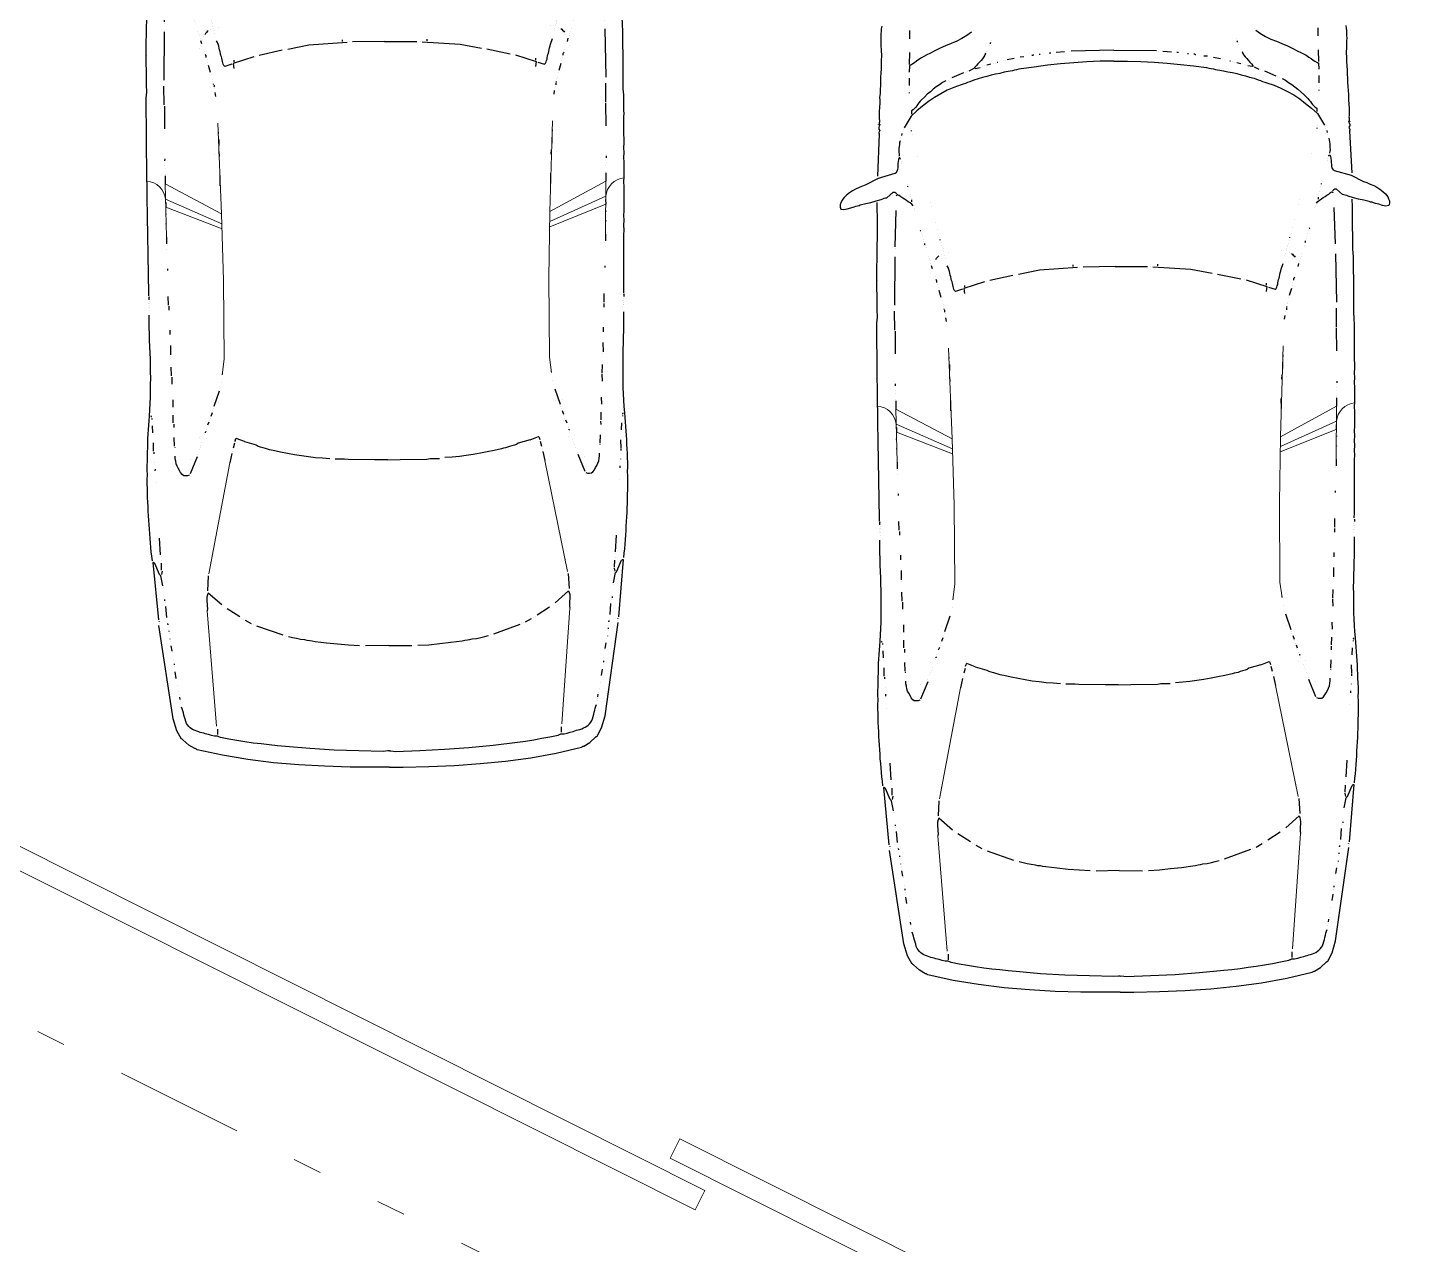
# Model space of a CAD drawing. Header units: metres. Extents: x -45 to 1930, y -347 to 488.
# Drawn here: x 108.875 to 113.662, y -26.17 to -21.972 of the extents above; entities that cross this region are included whole.
import ezdxf

# ---------------------------------------------------------------- set-up
doc = ezdxf.new("R2010")
doc.units = ezdxf.units.M
doc.linetypes.add('GETRENNT', pattern=[31.75, 12.7, -6.35, 0, -6.35, 0, -6.35])
doc.layers.add('ZDIVO', color=1, linetype='Continuous')

# ---------------------------------------------------------------- blocks, each defined once
blk = doc.blocks.new('BMW3-PUD')
at = {"lineweight": 0}
for p, q in [((2.5694, 0.7572), (2.3861, 0.7602)), ((2.3861, 0.7602), (2.4905, 0.5663)), ((2.4387, 0.7593), (2.5245, 0.5656)), ((2.4664, 0.7589), (2.5425, 0.5652)), ((3.8595, 0.6254), (4.2578, 0.5956)), ((3.3491, 0.5435), (3.7319, 0.6186)), ((2.3861, -0.7602), (2.4905, -0.5663)), ((2.4387, -0.7593), (2.5245, -0.5656)), ((2.4664, -0.7589), (2.5425, -0.5652)), ((3.3491, -0.5435), (3.7319, -0.6186)), ((3.8595, -0.6254), (4.2578, -0.5956)), ((2.5694, -0.7572), (2.3861, -0.7602))]:
    blk.add_line(p, q, dxfattribs=at)
for points in [[(1.5236, 0.7387), (1.5228, 0.7394), (1.5213, 0.7394), (1.5198, 0.7409), (1.519, 0.7424), (1.525, 0.7447), (1.5318, 0.7463), (1.5393, 0.7471), (1.546, 0.7472), (1.5528, 0.748), (1.5595, 0.7489), (1.5663, 0.7512), (1.5715, 0.7543), (1.5722, 0.7558), (1.573, 0.7573), (1.5737, 0.758), (1.5737, 0.758), (1.5902, 0.8161), (1.6115, 0.8584), (1.6159, 0.8704), (1.621, 0.8818), (1.6261, 0.8938), (1.632, 0.9044), (1.6386, 0.915), (1.6468, 0.9249), (1.6549, 0.934), (1.6653, 0.9416), (1.6691, 0.9432), (1.6728, 0.9447), (1.6765, 0.9462), (1.6803, 0.9471), (1.684, 0.9471), (1.6878, 0.9471), (1.6916, 0.9464), (1.6953, 0.9457), (1.697, 0.9345), (1.6948, 0.9232), (1.6905, 0.9111), (1.6876, 0.8991), (1.6855, 0.893), (1.684, 0.8878), (1.6833, 0.8825), (1.6811, 0.878), (1.6768, 0.8592), (1.6725, 0.8411), (1.6675, 0.823), (1.6625, 0.8057), (1.6603, 0.8004), (1.6588, 0.7951), (1.6574, 0.7906), (1.6567, 0.7861), (1.6382, 0.7648), (1.6375, 0.7618), (1.6382, 0.7588), (1.6398, 0.7558), (1.6413, 0.7536), (1.6413, 0.7536), (1.6428, 0.7529), (1.6436, 0.7521), (1.6436, 0.7521)], [(1.0738, 0.8016), (1.0821, 0.8025), (1.0911, 0.8033), (1.1001, 0.8035), (1.1083, 0.8036), (1.1173, 0.8037), (1.1264, 0.803), (1.1354, 0.8031), (1.1444, 0.8025), (1.1534, 0.8026), (1.1617, 0.8019), (1.1707, 0.802), (1.1797, 0.8022), (1.1887, 0.8023), (1.1977, 0.8024), (1.212, 0.8033), (1.227, 0.8042), (1.2412, 0.8051), (1.2555, 0.8053), (1.269, 0.8055), (1.2833, 0.8064), (1.2975, 0.8073), (1.311, 0.809), (1.3193, 0.8083), (1.3268, 0.8084), (1.3335, 0.8085), (1.341, 0.8093), (1.3485, 0.8094), (1.356, 0.8103), (1.3636, 0.8104), (1.3718, 0.8104), (1.3756, 0.8105), (1.3786, 0.8105), (1.3816, 0.8106), (1.3853, 0.8106), (1.3883, 0.8099), (1.3914, 0.8099), (1.3951, 0.81), (1.3988, 0.8108), (1.4004, 0.8108), (1.4018, 0.8108), (1.4026, 0.8101), (1.4041, 0.8086), (1.4094, 0.8109), (1.4146, 0.8125), (1.4198, 0.8125), (1.4244, 0.8088), (1.4319, 0.8127), (1.4334, 0.8127), (1.4349, 0.812), (1.4356, 0.8112), (1.4379, 0.8112), (1.582, 0.8182)], [(1.4055, 0.8139), (1.4055, 0.8139), (1.4048, 0.8139), (1.4041, 0.8138), (1.4041, 0.8138)], [(1.4378, 0.8143), (1.4378, 0.8143)], [(2.7721, 0.8189), (2.7556, 0.8195), (2.7391, 0.8193), (2.7225, 0.8198), (2.7053, 0.8196), (2.6887, 0.8202), (2.6722, 0.82), (2.6557, 0.8205), (2.6392, 0.8203), (2.6226, 0.8209), (2.6054, 0.8207), (2.5889, 0.8212), (2.5724, 0.821), (2.5558, 0.8216), (2.5393, 0.8214), (2.522, 0.8219), (2.5055, 0.8217), (2.489, 0.8223), (2.4725, 0.8221), (2.4559, 0.8226), (2.4387, 0.8224), (2.4221, 0.823), (2.4056, 0.8228), (2.3891, 0.8226), (2.3718, 0.8232), (2.3553, 0.823), (2.3388, 0.8235), (2.3215, 0.8233), (2.305, 0.8231), (2.2885, 0.8236), (2.272, 0.8234), (2.2547, 0.824), (2.2382, 0.8238), (2.2276, 0.8237), (2.2171, 0.8236), (2.2059, 0.8234), (2.1954, 0.8233), (2.1848, 0.8232), (2.1743, 0.8238), (2.1638, 0.8237), (2.1533, 0.8243), (2.1428, 0.8242), (2.1315, 0.824), (2.121, 0.8239), (2.1105, 0.8238), (2.1, 0.8237), (2.0895, 0.8235), (2.079, 0.8226), (2.0685, 0.8218), (2.0437, 0.8222), (2.0189, 0.8227), (1.9942, 0.8224), (1.9694, 0.8228), (1.9446, 0.8225), (1.9198, 0.8222), (1.8951, 0.822), (1.8703, 0.8217), (1.8455, 0.8206), (1.8207, 0.8203), (1.796, 0.82), (1.7712, 0.8197), (1.7464, 0.8194), (1.7224, 0.8192), (1.6976, 0.8196), (1.6728, 0.8193)], [(1.9431, 0.8203), (1.9431, 0.8203)], [(2.7751, 0.8182), (2.7781, 0.819), (2.7804, 0.819), (2.7826, 0.819), (2.7849, 0.8191)], [(2.7924, 0.8169), (2.7924, 0.8169)], [(2.7984, 0.8192), (2.7984, 0.8192)], [(2.7984, 0.8162), (2.7984, 0.8162)], [(2.8059, 0.8186), (2.8059, 0.8186)], [(2.8119, 0.8194), (2.8119, 0.8194)], [(2.8127, 0.8164), (2.8127, 0.8164)], [(2.8224, 0.8158), (2.8224, 0.8158)], [(3.686, 0.8133), (3.6702, 0.8146), (3.6552, 0.8167), (3.6394, 0.818), (3.6236, 0.8193), (3.6086, 0.8206), (3.5928, 0.8219), (3.577, 0.8225), (3.5612, 0.8238), (3.5455, 0.8244), (3.5304, 0.8257), (3.5146, 0.8263), (3.4989, 0.8268), (3.4831, 0.8274), (3.4673, 0.828), (3.4516, 0.8285), (3.4365, 0.8284), (3.4208, 0.8289), (3.405, 0.8287), (3.3892, 0.8285), (3.3734, 0.8291), (3.3577, 0.8289), (3.3419, 0.828), (3.3269, 0.8278), (3.3111, 0.8276), (3.2954, 0.8267), (3.2796, 0.8265), (3.2639, 0.8255), (3.2489, 0.8246), (3.2331, 0.8236), (3.2173, 0.8227), (3.2024, 0.821), (3.1866, 0.8201), (3.1648, 0.8183), (3.1431, 0.8166), (3.1213, 0.8156), (3.0988, 0.8153), (3.077, 0.815), (3.0552, 0.8148), (3.0334, 0.8153), (3.0117, 0.815), (2.9899, 0.8155), (2.9681, 0.816), (2.9463, 0.8172), (2.9246, 0.8177), (2.9028, 0.8182), (2.881, 0.8187), (2.86, 0.8185), (2.8382, 0.8189)], [(3.1904, 0.8127), (3.1897, 0.8134), (3.1889, 0.8134), (3.1874, 0.8141), (3.1866, 0.8149)], [(3.195, 0.8119), (3.195, 0.8119), (3.1964, 0.812), (3.1972, 0.812), (3.1979, 0.812)], [(3.2446, 0.8088), (3.2205, 0.81)], [(3.3076, 0.8065), (3.2791, 0.8062)], [(3.3107, 0.8058), (3.3121, 0.8058), (3.3136, 0.8058), (3.3144, 0.8059), (3.3167, 0.8059)], [(3.3452, 0.804), (3.3452, 0.804), (3.346, 0.804), (3.346, 0.804), (3.346, 0.804)], [(3.3693, 0.802), (3.376, 0.8021)], [(3.4174, 0.7988), (3.4174, 0.7988)], [(3.6653, 0.7845), (3.6082, 0.7884)], [(3.6699, 0.7831), (3.6699, 0.7831)], [(3.6856, 0.7832), (3.6856, 0.7832)], [(3.7728, 0.7775), (3.7374, 0.7846), (3.7367, 0.7854), (3.7359, 0.7869), (3.7344, 0.7876), (3.7329, 0.7891), (3.6951, 0.8051), (3.6944, 0.8059), (3.6936, 0.8074), (3.6921, 0.8089), (3.692, 0.8111), (3.8897, 0.794)], [(3.7187, 0.7814), (3.6939, 0.7818)], [(3.7217, 0.7799), (3.7329, 0.7816)], [(3.7773, 0.7768), (3.7773, 0.7768)], [(3.8202, 0.7721), (3.8209, 0.7721), (3.8217, 0.7721), (3.8224, 0.7721), (3.8239, 0.7721)], [(3.8315, 0.77), (3.8315, 0.77)], [(3.8818, 0.7646), (3.8442, 0.7679)], [(3.8965, 0.791), (3.8965, 0.791), (3.8965, 0.791), (3.8958, 0.791), (3.8958, 0.791), (3.8958, 0.791), (3.8965, 0.791), (3.8965, 0.791), (3.8965, 0.791)], [(3.9033, 0.7896), (3.9033, 0.7896)], [(4.4034, 0), (4.4032, 0.0469), (4.4022, 0.1355), (4.3989, 0.2241), (4.3933, 0.3126), (4.3855, 0.4004), (4.374, 0.4881), (4.3586, 0.5758), (4.3388, 0.6634), (4.3373, 0.6649), (4.3358, 0.6671), (4.335, 0.6694), (4.335, 0.6709), (4.3227, 0.6917), (4.3037, 0.7125), (4.3029, 0.714), (4.3022, 0.7148), (4.3021, 0.7163), (4.3014, 0.717), (4.2727, 0.7325), (4.2312, 0.7447), (3.9093, 0.7919)], [(1.1907, 0), (1.1907, 0.0026), (1.1909, 0.0476), (1.1927, 0.0935), (1.1959, 0.1386), (1.1991, 0.1836), (1.2038, 0.2295), (1.2093, 0.2746), (1.2155, 0.3197), (1.2169, 0.328), (1.2183, 0.3356), (1.2197, 0.3431), (1.2219, 0.3499), (1.2233, 0.3574), (1.2247, 0.3649), (1.2254, 0.3717), (1.2268, 0.3785), (1.2304, 0.3935), (1.2332, 0.4086), (1.2368, 0.4236), (1.2411, 0.4387), (1.2447, 0.4538), (1.249, 0.4681), (1.2533, 0.4831), (1.2584, 0.4975), (1.2613, 0.5058), (1.2642, 0.5126), (1.2671, 0.5201), (1.2693, 0.5276), (1.278, 0.5525), (1.2875, 0.5752), (1.2993, 0.5978), (1.3118, 0.6198), (1.3258, 0.6402), (1.3413, 0.6607), (1.3583, 0.6811), (1.3761, 0.7009), (1.4164, 0.7254)], [(1.4224, 0.7277), (1.4224, 0.7277)], [(1.4291, 0.73), (1.4291, 0.73)], [(1.4351, 0.7331), (1.4426, 0.734)], [(1.4485, 0.7363), (1.4485, 0.7363)], [(1.4613, 0.7394), (1.468, 0.741), (1.474, 0.7418), (1.4807, 0.7427), (1.4867, 0.7435), (1.4935, 0.7436), (1.5003, 0.7437), (1.507, 0.743), (1.5138, 0.7423)], [(1.5312, 0.735), (1.5312, 0.735)], [(1.5379, 0.7336), (1.5379, 0.7336)], [(1.6856, 0.6955), (1.6802, 0.7007), (1.6749, 0.7059), (1.6711, 0.7127), (1.6665, 0.7186), (1.6627, 0.7253), (1.6588, 0.7313), (1.6543, 0.738), (1.6489, 0.7439), (1.6489, 0.7454), (1.6482, 0.7469), (1.6474, 0.7484), (1.6474, 0.7492), (1.6474, 0.7507), (1.6481, 0.7514), (1.6496, 0.7529), (1.6503, 0.7537)], [(1.7014, 0.7558), (1.8267, 0.7596)], [(1.8327, 0.7574), (1.8327, 0.7574)], [(1.8612, 0.76), (2.0279, 0.762)], [(2.1135, 0.7622), (2.0489, 0.7622)], [(2.1173, 0.7608), (2.1961, 0.7617)], [(2.2997, 0.7614), (2.3065, 0.7615)], [(2.3223, 0.7617), (2.3223, 0.7617)], [(2.332, 0.7604), (2.332, 0.7604)], [(2.3538, 0.7606), (2.3538, 0.7606)], [(2.3576, 0.7599), (2.3861, 0.7602)], [(2.4499, 0.7587), (2.4664, 0.7589)], [(2.489, 0.7592), (2.489, 0.7592), (2.4905, 0.7592), (2.4912, 0.7592), (2.4912, 0.7592)], [(2.4987, 0.7586), (2.4987, 0.7586)], [(2.5228, 0.7589), (2.5228, 0.7589), (2.5243, 0.7589), (2.525, 0.7589), (2.525, 0.7589)], [(2.5694, 0.7572), (2.5926, 0.7574)], [(2.5987, 0.7553), (2.5987, 0.7553)], [(2.6114, 0.7577), (2.6114, 0.7577)], [(2.679, 0.754), (2.6805, 0.754), (2.6813, 0.754), (2.6828, 0.754), (2.6843, 0.754)], [(2.8044, 0.7517), (2.7744, 0.7521)], [(2.8082, 0.7503), (2.821, 0.7504)], [(2.8908, 0.7475), (2.9059, 0.7477)], [(2.9434, 0.7459), (2.9757, 0.7463)], [(2.9825, 0.7456), (2.9825, 0.7456)], [(3.0486, 0.7434), (3.0186, 0.7438)], [(3.0523, 0.7419), (3.0764, 0.7422)], [(3.1312, 0.7391), (3.156, 0.7394)], [(3.2101, 0.7378), (3.1838, 0.7382)], [(3.2146, 0.7363), (3.2266, 0.7365)], [(3.2905, 0.7342), (3.2612, 0.7354)], [(3.295, 0.7335), (3.295, 0.7335), (3.2957, 0.7336), (3.2965, 0.7336), (3.2965, 0.7336)], [(3.391, 0.6844), (3.3931, 0.6904), (3.3938, 0.6972), (3.393, 0.7032), (3.3892, 0.7084), (3.3823, 0.7136), (3.3748, 0.718), (3.3672, 0.7224), (3.3597, 0.726), (3.3514, 0.729), (3.3423, 0.7304), (3.3341, 0.7317), (3.3251, 0.7316)], [(3.9067, 0.7604), (3.9059, 0.7603), (3.9044, 0.7611), (3.9036, 0.7618), (3.9021, 0.7618)], [(3.9277, 0.7576), (3.9277, 0.7576), (3.9285, 0.7576), (3.93, 0.7576), (3.9307, 0.7577)], [(3.9382, 0.757), (3.9382, 0.757)], [(3.9555, 0.7549), (3.9555, 0.7549), (3.9563, 0.7549), (3.957, 0.755), (3.957, 0.755)], [(3.9653, 0.7528), (3.9653, 0.7528)], [(3.9984, 0.7472), (3.9796, 0.7507)], [(4.0029, 0.7458), (4.0029, 0.7458)], [(4.0285, 0.7423), (4.0285, 0.7423)], [(4.0413, 0.7402), (4.0428, 0.7402), (4.0435, 0.7402), (4.0451, 0.7402), (4.0458, 0.7402)], [(4.0526, 0.7396), (4.0526, 0.7396)], [(4.0924, 0.7333), (4.0699, 0.7368)], [(4.1165, 0.7291), (4.1165, 0.7291)], [(4.1376, 0.7248), (4.1376, 0.7248)], [(4.1489, 0.7227), (4.1489, 0.7227)], [(4.1654, 0.7207), (4.1564, 0.7221)], [(4.1699, 0.72), (4.1699, 0.72)], [(1.081, 0.7041), (1.1088, 0.7044)], [(1.0873, 0.4909), (1.0991, 0.5068), (1.1094, 0.5235), (1.1182, 0.5416), (1.1262, 0.5612), (1.1343, 0.5801), (1.1423, 0.599), (1.1511, 0.6179), (1.1607, 0.6352), (1.165, 0.645), (1.1702, 0.6549), (1.1753, 0.664), (1.1812, 0.673), (1.1864, 0.6806), (1.1916, 0.6874), (1.196, 0.6935), (1.2004, 0.701), (1.2004, 0.7018), (1.2004, 0.7033), (1.2011, 0.704), (1.2019, 0.7056), (1.2236, 0.7066)], [(1.1515, 0.7057), (1.1515, 0.7057)], [(1.1561, 0.705), (1.1973, 0.7062)], [(1.2454, 0.7068), (1.2702, 0.7071)], [(1.2552, 0.58), (1.261, 0.5914), (1.2684, 0.602), (1.2758, 0.6133), (1.2832, 0.6239), (1.2921, 0.6338), (1.3009, 0.6444), (1.3106, 0.6543), (1.3202, 0.6642), (1.3247, 0.6687), (1.3299, 0.6733), (1.3351, 0.6771), (1.3403, 0.6809), (1.3455, 0.6847), (1.35, 0.6893), (1.3544, 0.6939), (1.3581, 0.6992), (1.3694, 0.6993)], [(1.2882, 0.7073), (1.2882, 0.7073)], [(1.2942, 0.7067), (1.2942, 0.7067), (1.2957, 0.7067), (1.2965, 0.7067), (1.2965, 0.7067)], [(1.4189, 0.7014), (1.4189, 0.7014)], [(1.4279, 0.7), (1.4279, 0.7), (1.4272, 0.7), (1.4257, 0.7), (1.4257, 0.7)], [(1.4377, 0.6971), (1.4377, 0.6971)], [(1.5138, 0.6793), (1.5138, 0.6793)], [(1.6102, 0.7157), (1.6102, 0.7157)], [(1.62, 0.7136), (1.62, 0.7136), (1.6193, 0.7135), (1.6178, 0.7135), (1.6178, 0.7135)], [(1.6291, 0.7107), (1.6291, 0.7107)], [(1.6449, 0.7063), (1.6449, 0.7063)], [(1.6532, 0.7042), (1.6532, 0.7042)], [(1.6607, 0.7028), (1.6607, 0.7028)], [(1.6645, 0.7013), (1.672, 0.7014)], [(1.6954, 0.6927), (1.6954, 0.6927)], [(1.7014, 0.6905), (1.7014, 0.6905)], [(1.7714, 0.6703), (1.7714, 0.6703), (1.7714, 0.6711), (1.7707, 0.6718), (1.7707, 0.6718)], [(3.3282, 0.6566), (3.3872, 0.6813)], [(3.3369, 0.6807), (3.3369, 0.6807)], [(4.1775, 0.7178), (4.1775, 0.7178)], [(4.3475, 0), (4.3474, 0.005), (4.3495, 0.0215), (4.3462, 0.1056), (4.343, 0.1904), (4.3375, 0.2744), (4.3297, 0.3577), (4.3271, 0.3862), (4.3238, 0.4147), (4.3204, 0.4424), (4.3171, 0.4702), (4.3123, 0.4986), (4.3074, 0.5264), (4.3026, 0.5541), (4.297, 0.5826), (4.2955, 0.5848), (4.2947, 0.5878), (4.2939, 0.59), (4.2924, 0.5923), (4.2922, 0.6028), (4.2899, 0.6133), (4.2867, 0.6237), (4.2843, 0.635), (4.282, 0.6402), (4.2805, 0.6462), (4.2789, 0.6522), (4.2773, 0.6574), (4.275, 0.6641), (4.2727, 0.6701), (4.2703, 0.6761), (4.2665, 0.6821), (4.2627, 0.6865), (4.2581, 0.691), (4.2528, 0.6954), (4.2476, 0.6991), (4.2408, 0.702), (4.2332, 0.7042), (4.2257, 0.7064), (4.2189, 0.7078), (4.2114, 0.7099), (4.2046, 0.7114), (4.1978, 0.7135), (4.1918, 0.7157)], [(4.2969, 0.7155), (4.2969, 0.7155)], [(1.6742, 0.6368), (1.6742, 0.6368)], [(1.6885, 0.634), (1.6885, 0.634)], [(1.7798, 0.6666), (1.7798, 0.6666)], [(1.7895, 0.6653), (1.7895, 0.6653)], [(1.8001, 0.6616), (1.8001, 0.6616)], [(1.8084, 0.6595), (1.8084, 0.6595)], [(1.8204, 0.6551), (1.8197, 0.6559), (1.8189, 0.6566), (1.8167, 0.6566), (1.8152, 0.6573)], [(1.8302, 0.6522), (1.8302, 0.6522)], [(1.8604, 0.6436), (1.8604, 0.6436)], [(1.8679, 0.6414), (1.8679, 0.6414)], [(1.8755, 0.6385), (1.8755, 0.6385)], [(1.8786, 0.625), (1.8786, 0.625)], [(1.8845, 0.6364), (1.8845, 0.6364)], [(1.9033, 0.6306), (1.8928, 0.6334)], [(1.9182, 0.639), (1.9182, 0.639)], [(3.2347, 0.6247), (3.2347, 0.6247)], [(3.2415, 0.6263), (3.2422, 0.6263), (3.243, 0.627), (3.2437, 0.6278), (3.2452, 0.6278)], [(3.2512, 0.6294), (3.2512, 0.6294)], [(3.2622, 0.6475), (3.2622, 0.6475)], [(3.2655, 0.6236), (3.2655, 0.6236)], [(3.2781, 0.6395), (3.2781, 0.6395)], [(3.2886, 0.6434), (3.2886, 0.6434)], [(3.2945, 0.6457), (3.2945, 0.6457)], [(3.3043, 0.6488), (3.3043, 0.6488)], [(3.3207, 0.6558), (3.3207, 0.6558)], [(3.7394, 0.6209), (3.7911, 0.6238)], [(3.8398, 0.5749), (3.7987, 0.6217), (3.8047, 0.624), (3.8121, 0.6256), (3.8196, 0.6257), (3.8272, 0.6257), (3.8354, 0.6251), (3.8437, 0.6252), (3.852, 0.6246), (3.8595, 0.6254)], [(1.7428, 0.6189), (1.7428, 0.6189)], [(1.7684, 0.6117), (1.7684, 0.6117)], [(1.788, 0.6074), (1.788, 0.6074)], [(1.794, 0.6052), (1.794, 0.6052)], [(1.8046, 0.6031), (1.8046, 0.6031), (1.8038, 0.6031), (1.8023, 0.6031), (1.8023, 0.6031)], [(1.8143, 0.6002), (1.8143, 0.6002)], [(1.8234, 0.5981), (1.8234, 0.5981)], [(1.8309, 0.5952), (1.8309, 0.5952)], [(1.8347, 0.5937), (1.8347, 0.5937)], [(1.8422, 0.5923), (1.8422, 0.5923)], [(1.8498, 0.5909), (1.8498, 0.5909)], [(1.8556, 0.6007), (1.8556, 0.6007)], [(1.8573, 0.588), (1.8573, 0.588)], [(1.8585, 0.6083), (1.8615, 0.6113), (1.8645, 0.6143), (1.8682, 0.6181), (1.8719, 0.6204)], [(1.8664, 0.5851), (1.8664, 0.5851)], [(1.9744, 0.5278), (1.9816, 0.5512), (1.9786, 0.5549), (1.974, 0.5571), (1.9695, 0.5585), (1.9643, 0.56), (1.959, 0.5607), (1.9537, 0.5621), (1.9484, 0.5628), (1.9439, 0.565), (1.9379, 0.5664), (1.9311, 0.5678), (1.9251, 0.5693), (1.9183, 0.5707), (1.9123, 0.5721), (1.9055, 0.5743), (1.8995, 0.5765), (1.8934, 0.5794)], [(1.9305, 0.6211), (1.9305, 0.6211)], [(1.9508, 0.6154), (1.9478, 0.6161), (1.9456, 0.6161), (1.9425, 0.6168), (1.9403, 0.619)], [(1.9591, 0.6125), (1.9591, 0.6125)], [(1.9681, 0.6111), (1.9681, 0.6111)], [(2.0021, 0.601), (1.978, 0.6082)], [(2.0111, 0.5981), (2.0111, 0.5981)], [(2.0269, 0.5945), (2.0269, 0.5945)], [(2.0322, 0.5931), (2.0322, 0.5931)], [(2.0435, 0.5902), (2.0435, 0.5902), (2.0427, 0.5909), (2.0412, 0.5917), (2.0412, 0.5917)], [(2.0465, 0.5895), (2.048, 0.5895), (2.0495, 0.5895), (2.051, 0.5895), (2.0533, 0.5896)], [(2.0593, 0.5874), (2.0593, 0.5874)], [(2.0856, 0.5832), (2.0721, 0.5853)], [(2.2081, 0.5764), (2.2096, 0.5764), (2.2103, 0.5764), (2.2118, 0.5764), (2.2133, 0.5765)], [(2.2268, 0.5766), (2.2268, 0.5766)], [(2.2336, 0.5745), (2.2547, 0.5747)], [(2.2845, 0.5893), (2.2845, 0.5893)], [(3.1016, 0.5788), (3.1555, 0.5975)], [(3.1388, 0.6063), (3.1388, 0.6063)], [(3.1421, 0.5823), (3.1421, 0.5823)], [(3.1622, 0.5983), (3.1622, 0.5983)], [(3.1689, 0.6006), (3.1689, 0.6006)], [(3.1764, 0.6037), (3.1891, 0.6084)], [(3.1951, 0.61), (3.1951, 0.61)], [(3.2033, 0.6123), (3.2033, 0.6123)], [(3.2093, 0.6154), (3.219, 0.6193)], [(3.603, 0.5946), (3.603, 0.5946)], [(3.6922, 0.6129), (3.6922, 0.6129)], [(3.7319, 0.6186), (3.7319, 0.6186)], [(4.2683, 0.5927), (4.2871, 0.5929)], [(1.2281, 0.5189), (1.2449, 0.5589)], [(1.2471, 0.5649), (1.2471, 0.5649)], [(1.2522, 0.5725), (1.2522, 0.5725)], [(1.8477, 0.5743), (1.8477, 0.5743)], [(2.2922, 0.5721), (2.2757, 0.5734)], [(2.3936, 0.5703), (2.3583, 0.5699)], [(3.0724, 0.5709), (3.0724, 0.5709)], [(3.2768, 0.4931), (3.266, 0.5214), (3.2675, 0.523), (3.2697, 0.5245), (3.2727, 0.5253), (3.2764, 0.5268)], [(3.2824, 0.5269), (3.2989, 0.5316)], [(3.3109, 0.5347), (3.3109, 0.5347)], [(3.3176, 0.5363), (3.3491, 0.5435)], [(3.8811, 0.513), (3.8535, 0.5562)], [(1.0821, 0.4849), (1.0821, 0.4849)], [(1.1607, 0.4423), (1.1674, 0.4453), (1.1734, 0.4484), (1.1794, 0.453), (1.1853, 0.4583), (1.1912, 0.4636), (1.1972, 0.469), (1.2031, 0.4743), (1.2098, 0.4804), (1.2106, 0.4804), (1.2113, 0.4797), (1.2121, 0.4789), (1.2128, 0.4782), (1.21, 0.4616)], [(1.2135, 0.4834), (1.2216, 0.5001)], [(1.2237, 0.5068), (1.2237, 0.5068)], [(1.2259, 0.5129), (1.2259, 0.5129)], [(1.949, 0.4517), (1.9722, 0.5225), (1.9895, 0.5205)], [(1.961, 0.5201), (1.9625, 0.5202), (1.964, 0.5202), (1.9647, 0.5202), (1.967, 0.5202)], [(3.2768, 0.4931), (3.2886, 0.4519), (3.2932, 0.4459), (3.2955, 0.4385), (3.2979, 0.4295), (3.2995, 0.422), (3.3026, 0.4145), (3.3042, 0.4078), (3.3057, 0.401), (3.3073, 0.3935), (3.3129, 0.3688), (3.3176, 0.3448), (3.3224, 0.3209), (3.3265, 0.2962), (3.3298, 0.2722), (3.3331, 0.2482), (3.3349, 0.2234), (3.3367, 0.1986)], [(3.8864, 0.5071), (3.8864, 0.5071)], [(3.8902, 0.4996), (3.8902, 0.4996)], [(3.9056, 0.4727), (3.8941, 0.4937)], [(1.154, 0.4392), (1.154, 0.4392)], [(1.1985, 0.4239), (1.202, 0.4382)], [(1.2035, 0.445), (1.2035, 0.445)], [(1.2079, 0.4541), (1.2079, 0.4541)], [(1.9277, 0.353), (1.9447, 0.4328)], [(1.9476, 0.4441), (1.9476, 0.4441)], [(3.9079, 0.4653), (3.9079, 0.4653)], [(3.9102, 0.46), (3.9102, 0.46)], [(3.9459, 0.3636), (3.9133, 0.4541)], [(1.1166, 0.4229), (1.1166, 0.4229)], [(1.1234, 0.4253), (1.1249, 0.4253), (1.1264, 0.4261), (1.1271, 0.4261), (1.1286, 0.4261)], [(1.1353, 0.4292), (1.1353, 0.4292)], [(1.1927, 0.4006), (1.1927, 0.4006), (1.1927, 0.4021), (1.1927, 0.4028), (1.1927, 0.4028)], [(1.1949, 0.4089), (1.1949, 0.4089)], [(1.197, 0.4164), (1.197, 0.4164)], [(1.1799, 0.3441), (1.1841, 0.3675)], [(1.1855, 0.3735), (1.1855, 0.3735)], [(1.1877, 0.381), (1.1877, 0.381)], [(3.9491, 0.3516), (3.9491, 0.3516)], [(3.9836, 0.1005), (3.9817, 0.1388), (3.9782, 0.1763), (3.974, 0.2145), (3.969, 0.2535), (3.9674, 0.2633), (3.9658, 0.2722), (3.9649, 0.2805), (3.9626, 0.2887), (3.9609, 0.3037), (3.9577, 0.3179), (3.9546, 0.3314), (3.9514, 0.3449)], [(1.1743, 0.311), (1.1749, 0.323)], [(1.9018, 0.1297), (1.9108, 0.2612), (1.9249, 0.3342)], [(1.1667, 0.2546), (1.1667, 0.2546), (1.1667, 0.2561), (1.1667, 0.2568), (1.1666, 0.2576)], [(1.1679, 0.2764), (1.1679, 0.2779), (1.1687, 0.2794), (1.1694, 0.2802), (1.1694, 0.2824)], [(1.1572, 0.1696), (1.1598, 0.199)], [(1.1619, 0.2177), (1.1619, 0.2193), (1.1619, 0.22), (1.1618, 0.2215), (1.1626, 0.2222)], [(1.153, 0), (1.1552, 0.1471)], [(1.1574, 0.1531), (1.1574, 0.1531)], [(1.8926, 0.1461), (1.8941, 0.1461), (1.8956, 0.1462), (1.8964, 0.1462), (1.8986, 0.1462)], [(3.3424, 0), (3.3423, 0.044), (3.3412, 0.1356), (3.3395, 0.1476), (3.3394, 0.1589), (3.3393, 0.1694), (3.3391, 0.1799)], [(1.8992, 0), (1.9005, 0.1109)], [(1.9004, 0.1222), (1.9004, 0.1222)], [(1.8987, 0.0535), (1.8987, 0.0535)], [(1.8988, 0.0588), (1.8988, 0.0588)], [(3.9834, 0), (3.9846, 0.0795)], [(3.9853, 0.0855), (3.9853, 0.0855)], [(1.153, 0), (1.1552, -0.1471)], [(1.1907, 0), (1.1907, -0.0026), (1.1909, -0.0476), (1.1927, -0.0935), (1.1959, -0.1386), (1.1991, -0.1836), (1.2038, -0.2295), (1.2093, -0.2746), (1.2155, -0.3197), (1.2169, -0.328), (1.2183, -0.3356), (1.2197, -0.3431), (1.2219, -0.3499), (1.2233, -0.3574), (1.2247, -0.3649), (1.2254, -0.3717), (1.2268, -0.3785), (1.2304, -0.3935), (1.2332, -0.4086), (1.2368, -0.4236), (1.2411, -0.4387), (1.2447, -0.4538), (1.249, -0.4681), (1.2533, -0.4831), (1.2584, -0.4975), (1.2613, -0.5058), (1.2642, -0.5126), (1.2671, -0.5201), (1.2693, -0.5276), (1.278, -0.5525), (1.2875, -0.5752), (1.2993, -0.5978), (1.3118, -0.6198), (1.3258, -0.6402), (1.3413, -0.6607), (1.3583, -0.6811), (1.3761, -0.7009), (1.4164, -0.7254)], [(4.4034, 0), (4.4032, -0.0469), (4.4022, -0.1355), (4.3989, -0.2241), (4.3933, -0.3126), (4.3855, -0.4004), (4.374, -0.4881), (4.3586, -0.5758), (4.3388, -0.6634), (4.3373, -0.6649), (4.3358, -0.6671), (4.335, -0.6694), (4.335, -0.6709), (4.3227, -0.6917), (4.3037, -0.7125), (4.3029, -0.714), (4.3022, -0.7148), (4.3021, -0.7163), (4.3014, -0.717), (4.2727, -0.7325), (4.2312, -0.7447), (3.9093, -0.7919)], [(3.9834, 0), (3.9846, -0.0795)], [(1.8992, 0), (1.9005, -0.1109)], [(3.3424, 0), (3.3423, -0.044), (3.3412, -0.1356), (3.3395, -0.1476), (3.3394, -0.1589), (3.3393, -0.1694), (3.3391, -0.1799)], [(4.3475, 0), (4.3474, -0.005), (4.3495, -0.0215), (4.3462, -0.1056), (4.343, -0.1904), (4.3375, -0.2744), (4.3297, -0.3577), (4.3271, -0.3862), (4.3238, -0.4147), (4.3204, -0.4424), (4.3171, -0.4702), (4.3123, -0.4986), (4.3074, -0.5264), (4.3026, -0.5541), (4.297, -0.5826), (4.2955, -0.5848), (4.2947, -0.5878), (4.2939, -0.59), (4.2924, -0.5923), (4.2922, -0.6028), (4.2899, -0.6133), (4.2867, -0.6237), (4.2843, -0.635), (4.282, -0.6402), (4.2805, -0.6462), (4.2789, -0.6522), (4.2773, -0.6574), (4.275, -0.6641), (4.2727, -0.6701), (4.2703, -0.6761), (4.2665, -0.6821), (4.2627, -0.6865), (4.2581, -0.691), (4.2528, -0.6954), (4.2476, -0.6991), (4.2408, -0.702), (4.2332, -0.7042), (4.2257, -0.7064), (4.2189, -0.7078), (4.2114, -0.7099), (4.2046, -0.7114), (4.1978, -0.7135), (4.1918, -0.7157)], [(1.8987, -0.0535), (1.8987, -0.0535)], [(1.8988, -0.0588), (1.8988, -0.0588)], [(3.9853, -0.0855), (3.9853, -0.0855)], [(1.9004, -0.1222), (1.9004, -0.1222)], [(1.9018, -0.1297), (1.9108, -0.2612), (1.9249, -0.3342)], [(3.9836, -0.1005), (3.9817, -0.1388), (3.9782, -0.1763), (3.974, -0.2145), (3.969, -0.2535), (3.9674, -0.2633), (3.9658, -0.2722), (3.9649, -0.2805), (3.9626, -0.2887), (3.9609, -0.3037), (3.9577, -0.3179), (3.9546, -0.3314), (3.9514, -0.3449)], [(1.1572, -0.1696), (1.1598, -0.199)], [(1.1574, -0.1531), (1.1574, -0.1531)], [(1.8926, -0.1461), (1.8941, -0.1461), (1.8956, -0.1462), (1.8964, -0.1462), (1.8986, -0.1462)], [(1.1619, -0.2177), (1.1619, -0.2193), (1.1619, -0.22), (1.1618, -0.2215), (1.1626, -0.2222)], [(3.2768, -0.4931), (3.2886, -0.4519), (3.2932, -0.4459), (3.2955, -0.4385), (3.2979, -0.4295), (3.2995, -0.422), (3.3026, -0.4145), (3.3042, -0.4078), (3.3057, -0.401), (3.3073, -0.3935), (3.3129, -0.3688), (3.3176, -0.3448), (3.3224, -0.3209), (3.3265, -0.2962), (3.3298, -0.2722), (3.3331, -0.2482), (3.3349, -0.2234), (3.3367, -0.1986)], [(1.1667, -0.2546), (1.1667, -0.2546), (1.1667, -0.2561), (1.1667, -0.2568), (1.1666, -0.2576)], [(1.1679, -0.2764), (1.1679, -0.2779), (1.1687, -0.2794), (1.1694, -0.2802), (1.1694, -0.2824)], [(1.1743, -0.311), (1.1749, -0.323)], [(1.1799, -0.3441), (1.1841, -0.3675)], [(1.1855, -0.3735), (1.1855, -0.3735)], [(1.1877, -0.381), (1.1877, -0.381)], [(1.9277, -0.353), (1.9447, -0.4328)], [(3.9459, -0.3636), (3.9133, -0.4541)], [(3.9491, -0.3516), (3.9491, -0.3516)], [(1.1166, -0.4229), (1.1166, -0.4229)], [(1.1234, -0.4253), (1.1249, -0.4253), (1.1264, -0.4261), (1.1271, -0.4261), (1.1286, -0.4261)], [(1.1353, -0.4292), (1.1353, -0.4292)], [(1.1927, -0.4006), (1.1927, -0.4006), (1.1927, -0.4021), (1.1927, -0.4028), (1.1927, -0.4028)], [(1.1949, -0.4089), (1.1949, -0.4089)], [(1.197, -0.4164), (1.197, -0.4164)], [(1.1985, -0.4239), (1.202, -0.4382)], [(1.154, -0.4392), (1.154, -0.4392)], [(1.1607, -0.4423), (1.1674, -0.4453), (1.1734, -0.4484), (1.1794, -0.453), (1.1853, -0.4583), (1.1912, -0.4636), (1.1972, -0.469), (1.2031, -0.4743), (1.2098, -0.4804), (1.2106, -0.4804), (1.2113, -0.4797), (1.2121, -0.4789), (1.2128, -0.4782), (1.21, -0.4616)], [(1.2035, -0.445), (1.2035, -0.445)], [(1.2079, -0.4541), (1.2079, -0.4541)], [(1.9476, -0.4441), (1.9476, -0.4441)], [(1.949, -0.4517), (1.9722, -0.5225), (1.9895, -0.5205)], [(3.9056, -0.4727), (3.8941, -0.4937)], [(3.9079, -0.4653), (3.9079, -0.4653)], [(3.9102, -0.46), (3.9102, -0.46)], [(1.0821, -0.4849), (1.0821, -0.4849)], [(1.0873, -0.4909), (1.0991, -0.5068), (1.1094, -0.5235), (1.1182, -0.5416), (1.1262, -0.5612), (1.1343, -0.5801), (1.1423, -0.599), (1.1511, -0.6179), (1.1607, -0.6352), (1.165, -0.645), (1.1702, -0.6549), (1.1753, -0.664), (1.1812, -0.673), (1.1864, -0.6806), (1.1916, -0.6874), (1.196, -0.6935), (1.2004, -0.701), (1.2004, -0.7018), (1.2004, -0.7033), (1.2011, -0.704), (1.2019, -0.7056), (1.2236, -0.7066)], [(1.2135, -0.4834), (1.2216, -0.5001)], [(1.2237, -0.5068), (1.2237, -0.5068)], [(1.2259, -0.5129), (1.2259, -0.5129)], [(1.2281, -0.5189), (1.2449, -0.5589)], [(1.961, -0.5201), (1.9625, -0.5202), (1.964, -0.5202), (1.9647, -0.5202), (1.967, -0.5202)], [(3.2768, -0.4931), (3.266, -0.5214), (3.2675, -0.523), (3.2697, -0.5245), (3.2727, -0.5253), (3.2764, -0.5268)], [(3.8811, -0.513), (3.8535, -0.5562)], [(3.8864, -0.5071), (3.8864, -0.5071)], [(3.8902, -0.4996), (3.8902, -0.4996)], [(1.2471, -0.5649), (1.2471, -0.5649)], [(1.2522, -0.5725), (1.2522, -0.5725)], [(1.8477, -0.5743), (1.8477, -0.5743)], [(1.9744, -0.5278), (1.9816, -0.5512), (1.9786, -0.5549), (1.974, -0.5571), (1.9695, -0.5585), (1.9643, -0.56), (1.959, -0.5607), (1.9537, -0.5621), (1.9484, -0.5628), (1.9439, -0.565), (1.9379, -0.5664), (1.9311, -0.5678), (1.9251, -0.5693), (1.9183, -0.5707), (1.9123, -0.5721), (1.9055, -0.5743), (1.8995, -0.5765), (1.8934, -0.5794)], [(2.2922, -0.5721), (2.2757, -0.5734)], [(2.3936, -0.5703), (2.3583, -0.5699)], [(3.0724, -0.5709), (3.0724, -0.5709)], [(3.2824, -0.5269), (3.2989, -0.5316)], [(3.3109, -0.5347), (3.3109, -0.5347)], [(3.3176, -0.5363), (3.3491, -0.5435)], [(1.2552, -0.58), (1.261, -0.5914), (1.2684, -0.602), (1.2758, -0.6133), (1.2832, -0.6239), (1.2921, -0.6338), (1.3009, -0.6444), (1.3106, -0.6543), (1.3202, -0.6642), (1.3247, -0.6687), (1.3299, -0.6733), (1.3351, -0.6771), (1.3403, -0.6809), (1.3455, -0.6847), (1.35, -0.6893), (1.3544, -0.6939), (1.3581, -0.6992), (1.3694, -0.6993)], [(1.7428, -0.6189), (1.7428, -0.6189)], [(1.7684, -0.6117), (1.7684, -0.6117)], [(1.788, -0.6074), (1.788, -0.6074)], [(1.794, -0.6052), (1.794, -0.6052)], [(1.8046, -0.6031), (1.8046, -0.6031), (1.8038, -0.6031), (1.8023, -0.6031), (1.8023, -0.6031)], [(1.8143, -0.6002), (1.8143, -0.6002)], [(1.8234, -0.5981), (1.8234, -0.5981)], [(1.8309, -0.5952), (1.8309, -0.5952)], [(1.8347, -0.5937), (1.8347, -0.5937)], [(1.8422, -0.5923), (1.8422, -0.5923)], [(1.8498, -0.5909), (1.8498, -0.5909)], [(1.8556, -0.6007), (1.8556, -0.6007)], [(1.8573, -0.588), (1.8573, -0.588)], [(1.8585, -0.6083), (1.8615, -0.6113), (1.8645, -0.6143), (1.8682, -0.6181), (1.8719, -0.6204)], [(1.8664, -0.5851), (1.8664, -0.5851)], [(1.9305, -0.6211), (1.9305, -0.6211)], [(1.9508, -0.6154), (1.9478, -0.6161), (1.9456, -0.6161), (1.9425, -0.6168), (1.9403, -0.619)], [(1.9591, -0.6125), (1.9591, -0.6125)], [(1.9681, -0.6111), (1.9681, -0.6111)], [(2.0021, -0.601), (1.978, -0.6082)], [(2.0111, -0.5981), (2.0111, -0.5981)], [(2.0269, -0.5945), (2.0269, -0.5945)], [(2.0322, -0.5931), (2.0322, -0.5931)], [(2.0435, -0.5902), (2.0435, -0.5902), (2.0427, -0.5909), (2.0412, -0.5917), (2.0412, -0.5917)], [(2.0465, -0.5895), (2.048, -0.5895), (2.0495, -0.5895), (2.051, -0.5895), (2.0533, -0.5896)], [(2.0593, -0.5874), (2.0593, -0.5874)], [(2.0856, -0.5832), (2.0721, -0.5853)], [(2.2081, -0.5764), (2.2096, -0.5764), (2.2103, -0.5764), (2.2118, -0.5764), (2.2133, -0.5765)], [(2.2268, -0.5766), (2.2268, -0.5766)], [(2.2336, -0.5745), (2.2547, -0.5747)], [(2.2845, -0.5893), (2.2845, -0.5893)], [(3.1016, -0.5788), (3.1555, -0.5975)], [(3.1388, -0.6063), (3.1388, -0.6063)], [(3.1421, -0.5823), (3.1421, -0.5823)], [(3.1622, -0.5983), (3.1622, -0.5983)], [(3.1689, -0.6006), (3.1689, -0.6006)], [(3.1764, -0.6037), (3.1891, -0.6084)], [(3.1951, -0.61), (3.1951, -0.61)], [(3.2033, -0.6123), (3.2033, -0.6123)], [(3.2093, -0.6154), (3.219, -0.6193)], [(3.603, -0.5946), (3.603, -0.5946)], [(3.6922, -0.6129), (3.6922, -0.6129)], [(3.7319, -0.6186), (3.7319, -0.6186)], [(3.7394, -0.6209), (3.7911, -0.6238)], [(3.8398, -0.5749), (3.7987, -0.6217), (3.8047, -0.624), (3.8121, -0.6256), (3.8196, -0.6257), (3.8272, -0.6257), (3.8354, -0.6251), (3.8437, -0.6252), (3.852, -0.6246), (3.8595, -0.6254)], [(4.2683, -0.5927), (4.2871, -0.5929)], [(1.6742, -0.6368), (1.6742, -0.6368)], [(1.6885, -0.634), (1.6885, -0.634)], [(1.7798, -0.6666), (1.7798, -0.6666)], [(1.7895, -0.6653), (1.7895, -0.6653)], [(1.8001, -0.6616), (1.8001, -0.6616)], [(1.8084, -0.6595), (1.8084, -0.6595)], [(1.8204, -0.6551), (1.8197, -0.6559), (1.8189, -0.6566), (1.8167, -0.6566), (1.8152, -0.6573)], [(1.8302, -0.6522), (1.8302, -0.6522)], [(1.8604, -0.6436), (1.8604, -0.6436)], [(1.8679, -0.6414), (1.8679, -0.6414)], [(1.8755, -0.6385), (1.8755, -0.6385)], [(1.8786, -0.625), (1.8786, -0.625)], [(1.8845, -0.6364), (1.8845, -0.6364)], [(1.9033, -0.6306), (1.8928, -0.6334)], [(1.9182, -0.639), (1.9182, -0.639)], [(3.2347, -0.6247), (3.2347, -0.6247)], [(3.2415, -0.6263), (3.2422, -0.6263), (3.243, -0.627), (3.2437, -0.6278), (3.2452, -0.6278)], [(3.2512, -0.6294), (3.2512, -0.6294)], [(3.2622, -0.6475), (3.2622, -0.6475)], [(3.2655, -0.6236), (3.2655, -0.6236)], [(3.2781, -0.6395), (3.2781, -0.6395)], [(3.2886, -0.6434), (3.2886, -0.6434)], [(3.2945, -0.6457), (3.2945, -0.6457)], [(3.3043, -0.6488), (3.3043, -0.6488)], [(3.3207, -0.6558), (3.3207, -0.6558)], [(3.3282, -0.6566), (3.3872, -0.6813)], [(1.081, -0.7041), (1.1088, -0.7044)], [(1.1515, -0.7057), (1.1515, -0.7057)], [(1.1561, -0.705), (1.1973, -0.7062)], [(1.2454, -0.7068), (1.2702, -0.7071)], [(1.2882, -0.7073), (1.2882, -0.7073)], [(1.2942, -0.7067), (1.2942, -0.7067), (1.2957, -0.7067), (1.2965, -0.7067), (1.2965, -0.7067)], [(1.4189, -0.7014), (1.4189, -0.7014)], [(1.4279, -0.7), (1.4279, -0.7), (1.4272, -0.7), (1.4257, -0.7), (1.4257, -0.7)], [(1.4377, -0.6971), (1.4377, -0.6971)], [(1.5138, -0.6793), (1.5138, -0.6793)], [(1.6102, -0.7157), (1.6102, -0.7157)], [(1.62, -0.7136), (1.62, -0.7136), (1.6193, -0.7135), (1.6178, -0.7135), (1.6178, -0.7135)], [(1.6291, -0.7107), (1.6291, -0.7107)], [(1.6449, -0.7063), (1.6449, -0.7063)], [(1.6856, -0.6955), (1.6802, -0.7007), (1.6749, -0.7059), (1.6711, -0.7127), (1.6665, -0.7186), (1.6627, -0.7253), (1.6588, -0.7313), (1.6543, -0.738), (1.6489, -0.7439), (1.6489, -0.7454), (1.6482, -0.7469), (1.6474, -0.7484), (1.6474, -0.7492), (1.6474, -0.7507), (1.6481, -0.7514), (1.6496, -0.7529), (1.6503, -0.7537)], [(1.6532, -0.7042), (1.6532, -0.7042)], [(1.6607, -0.7028), (1.6607, -0.7028)], [(1.6645, -0.7013), (1.672, -0.7014)], [(1.6954, -0.6927), (1.6954, -0.6927)], [(1.7014, -0.6905), (1.7014, -0.6905)], [(1.7714, -0.6703), (1.7714, -0.6703), (1.7714, -0.6711), (1.7707, -0.6718), (1.7707, -0.6718)], [(3.391, -0.6844), (3.3931, -0.6904), (3.3938, -0.6972), (3.393, -0.7032), (3.3892, -0.7084), (3.3823, -0.7136), (3.3748, -0.718), (3.3672, -0.7224), (3.3597, -0.726), (3.3514, -0.729), (3.3423, -0.7304), (3.3341, -0.7317), (3.3251, -0.7316)], [(3.3369, -0.6807), (3.3369, -0.6807)], [(4.1775, -0.7178), (4.1775, -0.7178)], [(4.2969, -0.7155), (4.2969, -0.7155)], [(1.4224, -0.7277), (1.4224, -0.7277)], [(1.4291, -0.73), (1.4291, -0.73)], [(1.4351, -0.7331), (1.4426, -0.734)], [(1.4485, -0.7363), (1.4485, -0.7363)], [(1.4613, -0.7394), (1.468, -0.741), (1.474, -0.7418), (1.4807, -0.7427), (1.4867, -0.7435), (1.4935, -0.7436), (1.5003, -0.7437), (1.507, -0.743), (1.5138, -0.7423)], [(1.5236, -0.7387), (1.5228, -0.7394), (1.5213, -0.7394), (1.5198, -0.7409), (1.519, -0.7424), (1.525, -0.7447), (1.5318, -0.7463), (1.5393, -0.7471), (1.546, -0.7472), (1.5528, -0.748), (1.5595, -0.7489), (1.5663, -0.7512), (1.5715, -0.7543), (1.5722, -0.7558), (1.573, -0.7573), (1.5737, -0.758), (1.5737, -0.758), (1.5902, -0.8161), (1.6115, -0.8584), (1.6159, -0.8704), (1.621, -0.8818), (1.6261, -0.8938), (1.632, -0.9044), (1.6386, -0.915), (1.6468, -0.9249), (1.6549, -0.934), (1.6653, -0.9416), (1.6691, -0.9432), (1.6728, -0.9447), (1.6765, -0.9462), (1.6803, -0.9471), (1.684, -0.9471), (1.6878, -0.9471), (1.6916, -0.9464), (1.6953, -0.9457), (1.697, -0.9345), (1.6948, -0.9232), (1.6905, -0.9111), (1.6876, -0.8991), (1.6855, -0.893), (1.684, -0.8878), (1.6833, -0.8825), (1.6811, -0.878), (1.6768, -0.8592), (1.6725, -0.8411), (1.6675, -0.823), (1.6625, -0.8057), (1.6603, -0.8004), (1.6588, -0.7951), (1.6574, -0.7906), (1.6567, -0.7861), (1.6382, -0.7648), (1.6375, -0.7618), (1.6382, -0.7588), (1.6398, -0.7558), (1.6413, -0.7536), (1.6413, -0.7536), (1.6428, -0.7529), (1.6436, -0.7521), (1.6436, -0.7521)], [(1.5312, -0.735), (1.5312, -0.735)], [(1.5379, -0.7336), (1.5379, -0.7336)], [(1.7014, -0.7558), (1.8267, -0.7596)], [(1.8327, -0.7574), (1.8327, -0.7574)], [(1.8612, -0.76), (2.0279, -0.762)], [(2.1135, -0.7622), (2.0489, -0.7622)], [(2.1173, -0.7608), (2.1961, -0.7617)], [(2.2997, -0.7614), (2.3065, -0.7615)], [(2.3223, -0.7617), (2.3223, -0.7617)], [(2.332, -0.7604), (2.332, -0.7604)], [(2.3538, -0.7606), (2.3538, -0.7606)], [(2.3576, -0.7599), (2.3861, -0.7602)], [(2.4499, -0.7587), (2.4664, -0.7589)], [(2.489, -0.7592), (2.489, -0.7592), (2.4905, -0.7592), (2.4912, -0.7592), (2.4912, -0.7592)], [(2.4987, -0.7586), (2.4987, -0.7586)], [(2.5228, -0.7589), (2.5228, -0.7589), (2.5243, -0.7589), (2.525, -0.7589), (2.525, -0.7589)], [(2.5694, -0.7572), (2.5926, -0.7574)], [(2.5987, -0.7553), (2.5987, -0.7553)], [(2.6114, -0.7577), (2.6114, -0.7577)], [(2.679, -0.754), (2.6805, -0.754), (2.6813, -0.754), (2.6828, -0.754), (2.6843, -0.754)], [(2.8044, -0.7517), (2.7744, -0.7521)], [(2.8082, -0.7503), (2.821, -0.7504)], [(2.8908, -0.7475), (2.9059, -0.7477)], [(2.9434, -0.7459), (2.9757, -0.7463)], [(2.9825, -0.7456), (2.9825, -0.7456)], [(3.0486, -0.7434), (3.0186, -0.7438)], [(3.0523, -0.7419), (3.0764, -0.7422)], [(3.1312, -0.7391), (3.156, -0.7394)], [(3.2101, -0.7378), (3.1838, -0.7382)], [(3.2146, -0.7363), (3.2266, -0.7365)], [(3.2905, -0.7342), (3.2612, -0.7354)], [(3.295, -0.7335), (3.295, -0.7335), (3.2957, -0.7336), (3.2965, -0.7336), (3.2965, -0.7336)], [(3.8818, -0.7646), (3.8442, -0.7679)], [(3.9067, -0.7604), (3.9059, -0.7603), (3.9044, -0.7611), (3.9036, -0.7618), (3.9021, -0.7618)], [(3.9277, -0.7576), (3.9277, -0.7576), (3.9285, -0.7576), (3.93, -0.7576), (3.9307, -0.7577)], [(3.9382, -0.757), (3.9382, -0.757)], [(3.9555, -0.7549), (3.9555, -0.7549), (3.9563, -0.7549), (3.957, -0.755), (3.957, -0.755)], [(3.9653, -0.7528), (3.9653, -0.7528)], [(3.9984, -0.7472), (3.9796, -0.7507)], [(4.0029, -0.7458), (4.0029, -0.7458)], [(4.0285, -0.7423), (4.0285, -0.7423)], [(4.0413, -0.7402), (4.0428, -0.7402), (4.0435, -0.7402), (4.0451, -0.7402), (4.0458, -0.7402)], [(4.0526, -0.7396), (4.0526, -0.7396)], [(4.0924, -0.7333), (4.0699, -0.7368)], [(4.1165, -0.7291), (4.1165, -0.7291)], [(4.1376, -0.7248), (4.1376, -0.7248)], [(4.1489, -0.7227), (4.1489, -0.7227)], [(4.1654, -0.7207), (4.1564, -0.7221)], [(4.1699, -0.72), (4.1699, -0.72)], [(1.0648, -0.8), (1.0738, -0.8016), (1.0821, -0.8025), (1.0911, -0.8033), (1.1001, -0.8035), (1.1083, -0.8036), (1.1173, -0.8037), (1.1264, -0.803), (1.1354, -0.8031), (1.1444, -0.8025), (1.1534, -0.8026), (1.1617, -0.8019), (1.1707, -0.802), (1.1797, -0.8022), (1.1887, -0.8023), (1.1977, -0.8024), (1.212, -0.8033), (1.227, -0.8042), (1.2412, -0.8051), (1.2555, -0.8053), (1.269, -0.8055), (1.2833, -0.8064), (1.2975, -0.8073), (1.311, -0.809), (1.3193, -0.8083), (1.3268, -0.8084), (1.3335, -0.8085), (1.341, -0.8093), (1.3485, -0.8094), (1.356, -0.8103), (1.3636, -0.8104), (1.3718, -0.8104), (1.3756, -0.8105), (1.3786, -0.8105), (1.3816, -0.8106), (1.3853, -0.8106), (1.3883, -0.8099), (1.3914, -0.8099), (1.3951, -0.81), (1.3988, -0.8108), (1.4004, -0.8108), (1.4018, -0.8108), (1.4026, -0.8101), (1.4041, -0.8086), (1.4094, -0.8109), (1.4146, -0.8125), (1.4198, -0.8125), (1.4244, -0.8088), (1.4319, -0.8127), (1.4334, -0.8127), (1.4349, -0.812), (1.4356, -0.8112), (1.4379, -0.8112), (1.582, -0.8182)], [(3.686, -0.8133), (3.6702, -0.8146), (3.6552, -0.8167), (3.6394, -0.818), (3.6236, -0.8193), (3.6086, -0.8206), (3.5928, -0.8219), (3.577, -0.8225), (3.5612, -0.8238), (3.5455, -0.8244), (3.5304, -0.8257), (3.5146, -0.8263), (3.4989, -0.8268), (3.4831, -0.8274), (3.4673, -0.828), (3.4516, -0.8285), (3.4365, -0.8284), (3.4208, -0.8289), (3.405, -0.8287), (3.3892, -0.8285), (3.3734, -0.8291), (3.3577, -0.8289), (3.3419, -0.828), (3.3269, -0.8278), (3.3111, -0.8276), (3.2954, -0.8267), (3.2796, -0.8265), (3.2639, -0.8255), (3.2489, -0.8246), (3.2331, -0.8236), (3.2173, -0.8227), (3.2024, -0.821), (3.1866, -0.8201), (3.1648, -0.8183), (3.1431, -0.8166), (3.1213, -0.8156), (3.0988, -0.8153), (3.077, -0.815), (3.0552, -0.8148), (3.0334, -0.8153), (3.0117, -0.815), (2.9899, -0.8155), (2.9681, -0.816), (2.9463, -0.8172), (2.9246, -0.8177), (2.9028, -0.8182), (2.881, -0.8187), (2.86, -0.8185), (2.8382, -0.8189)], [(3.1904, -0.8127), (3.1897, -0.8134), (3.1889, -0.8134), (3.1874, -0.8141), (3.1866, -0.8149)], [(3.195, -0.8119), (3.195, -0.8119), (3.1964, -0.812), (3.1972, -0.812), (3.1979, -0.812)], [(3.2446, -0.8088), (3.2205, -0.81)], [(3.3076, -0.8065), (3.2791, -0.8062)], [(3.3107, -0.8058), (3.3121, -0.8058), (3.3136, -0.8058), (3.3144, -0.8059), (3.3167, -0.8059)], [(3.3452, -0.804), (3.3452, -0.804), (3.346, -0.804), (3.346, -0.804), (3.346, -0.804)], [(3.3693, -0.802), (3.376, -0.8021)], [(3.4174, -0.7988), (3.4174, -0.7988)], [(3.6653, -0.7845), (3.6082, -0.7884)], [(3.6699, -0.7831), (3.6699, -0.7831)], [(3.6856, -0.7832), (3.6856, -0.7832)], [(3.7728, -0.7775), (3.7374, -0.7846), (3.7367, -0.7854), (3.7359, -0.7869), (3.7344, -0.7876), (3.7329, -0.7891), (3.6951, -0.8051), (3.6944, -0.8059), (3.6936, -0.8074), (3.6921, -0.8089), (3.692, -0.8111), (3.8897, -0.794)], [(3.7187, -0.7814), (3.6939, -0.7818)], [(3.7217, -0.7799), (3.7329, -0.7816)], [(3.7773, -0.7768), (3.7773, -0.7768)], [(3.8202, -0.7721), (3.8209, -0.7721), (3.8217, -0.7721), (3.8224, -0.7721), (3.8239, -0.7721)], [(3.8315, -0.77), (3.8315, -0.77)], [(3.8965, -0.791), (3.8965, -0.791), (3.8965, -0.791), (3.8958, -0.791), (3.8958, -0.791), (3.8958, -0.791), (3.8965, -0.791), (3.8965, -0.791), (3.8965, -0.791)], [(3.9033, -0.7896), (3.9033, -0.7896)], [(1.4055, -0.8139), (1.4055, -0.8139), (1.4048, -0.8139), (1.4041, -0.8138), (1.4041, -0.8138)], [(1.4378, -0.8143), (1.4378, -0.8143)], [(2.7721, -0.8189), (2.7556, -0.8195), (2.7391, -0.8193), (2.7225, -0.8198), (2.7053, -0.8196), (2.6887, -0.8202), (2.6722, -0.82), (2.6557, -0.8205), (2.6392, -0.8203), (2.6226, -0.8209), (2.6054, -0.8207), (2.5889, -0.8212), (2.5724, -0.821), (2.5558, -0.8216), (2.5393, -0.8214), (2.522, -0.8219), (2.5055, -0.8217), (2.489, -0.8223), (2.4725, -0.8221), (2.4559, -0.8226), (2.4387, -0.8224), (2.4221, -0.823), (2.4056, -0.8228), (2.3891, -0.8226), (2.3718, -0.8232), (2.3553, -0.823), (2.3388, -0.8235), (2.3215, -0.8233), (2.305, -0.8231), (2.2885, -0.8236), (2.272, -0.8234), (2.2547, -0.824), (2.2382, -0.8238), (2.2276, -0.8237), (2.2171, -0.8236), (2.2059, -0.8234), (2.1954, -0.8233), (2.1848, -0.8232), (2.1743, -0.8238), (2.1638, -0.8237), (2.1533, -0.8243), (2.1428, -0.8242), (2.1315, -0.824), (2.121, -0.8239), (2.1105, -0.8238), (2.1, -0.8237), (2.0895, -0.8235), (2.079, -0.8226), (2.0685, -0.8218), (2.0437, -0.8222), (2.0189, -0.8227), (1.9942, -0.8224), (1.9694, -0.8228), (1.9446, -0.8225), (1.9198, -0.8222), (1.8951, -0.822), (1.8703, -0.8217), (1.8455, -0.8206), (1.8207, -0.8203), (1.796, -0.82), (1.7712, -0.8197), (1.7464, -0.8194), (1.7224, -0.8192), (1.6976, -0.8196), (1.6728, -0.8193)], [(1.9431, -0.8203), (1.9431, -0.8203)], [(2.7751, -0.8182), (2.7781, -0.819), (2.7804, -0.819), (2.7826, -0.819), (2.7849, -0.8191)], [(2.7924, -0.8169), (2.7924, -0.8169)], [(2.7984, -0.8162), (2.7984, -0.8162)], [(2.7984, -0.8192), (2.7984, -0.8192)], [(2.8059, -0.8186), (2.8059, -0.8186)], [(2.8119, -0.8194), (2.8119, -0.8194)], [(2.8127, -0.8164), (2.8127, -0.8164)], [(2.8224, -0.8158), (2.8224, -0.8158)]]:
    blk.add_lwpolyline(points)
for points in [[(2.1773, 0.5775), (2.4905, 0.5663), (2.7189, 0.5615), (2.9922, 0.561), (3.0454, 0.5676), (3.0447, 0.5676), (3.0432, 0.5676), (3.0424, 0.5668), (3.0409, 0.5668)], [(2.1773, -0.5775), (2.4905, -0.5663), (2.7189, -0.5615), (2.9922, -0.561), (3.0454, -0.5676), (3.0447, -0.5676), (3.0432, -0.5676), (3.0424, -0.5668), (3.0409, -0.5668)]]:
    blk.add_lwpolyline(points, dxfattribs=at)
for centre, start, end in [((2.4455, 0.8293), 185.0865, 264.4197), ((2.4455, -0.8293), 95.5803, 174.9135)]:
    blk.add_arc(centre, 0.0702, start, end, dxfattribs=at)

msp = doc.modelspace()

# ---------------------------------------------------------------- linework, layer by layer
at = {"linetype": 'Continuous', "lineweight": 0}
for points in [[(111.177786, -26.050548), (111.211438, -25.983522), (106.199333, -23.467066), (106.16568, -23.534092)], [(116.10341, -28.388973), (116.137062, -28.321947), (111.124957, -25.805491), (111.091305, -25.872517)]]:
    msp.add_lwpolyline(points, close=True, dxfattribs=at)
at = {"layer": 'ZDIVO', "linetype": 'GETRENNT', "lineweight": 0, "ltscale": 0.035}
msp.add_line((117.805843, -29.882882), (103.805843, -22.882882), dxfattribs=at)

# ---------------------------------------------------------------- block references
at = {"linetype": 'Continuous', "lineweight": 0, "rotation": 270.3862586335308}
for p in [(110.09363, -20.120226), (112.614241, -20.896696)]:
    msp.add_blockref('BMW3-PUD', p, dxfattribs=at)

doc.saveas('drawing.dxf')
